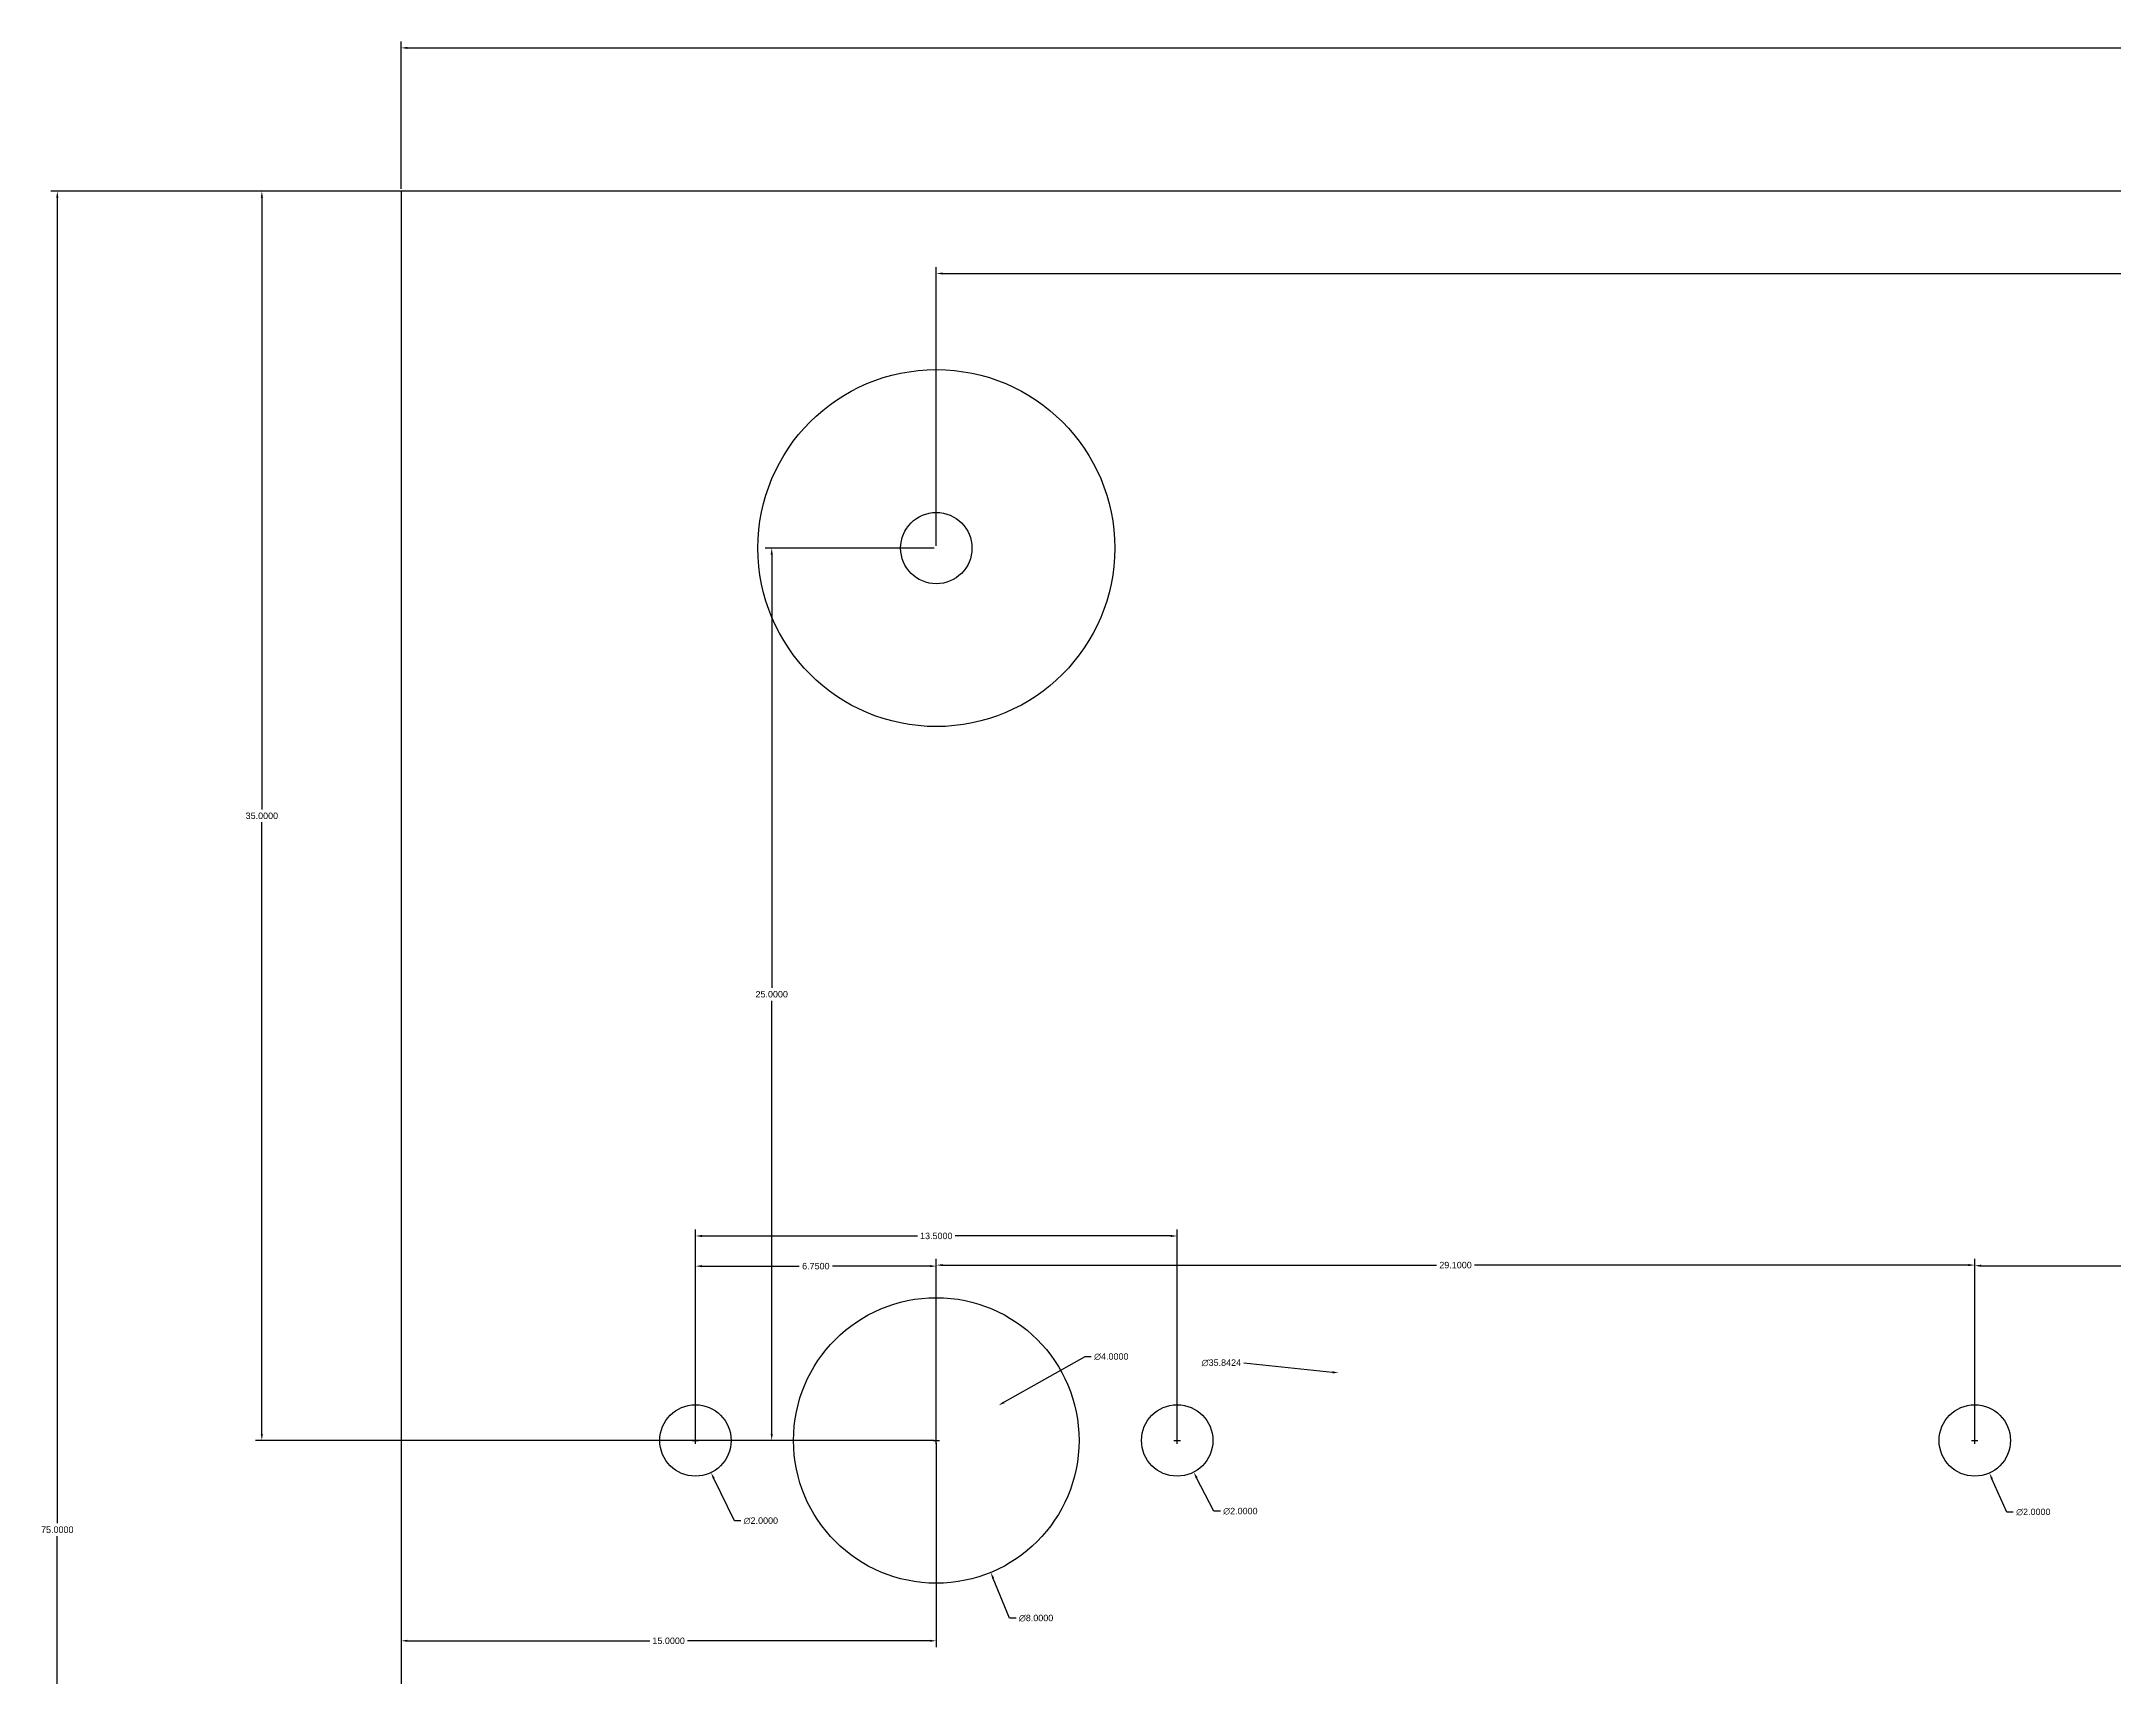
# Model space of a CAD drawing. Header units: inches. Extents: x -25 to 101, y -52 to 39.
# Drawn here: x -25.1 to 33, y -6.6 to 39.2 of the extents above; entities that cross this region are included whole.
import ezdxf

# ---------------------------------------------------------------- set-up
doc = ezdxf.new("R2010")
doc.units = ezdxf.units.IN
doc.header["$MEASUREMENT"] = 0
doc.layers.get('0').update_dxf_attribs({"color": 2})
doc.layers.add('bottom', color=9, linetype='Continuous')
doc.layers.get('0').off()
doc.styles.get("Standard").update_dxf_attribs({"font": 'Arial.ttf'})
doc.dimstyles.get("Standard").update_dxf_attribs({"dimtxt": 0.18, "dimasz": 0.18, "dimexe": 0.18, "dimexo": 0.0625, "dimgap": 0.09, "dimtad": 0, "dimtih": 1, "dimtoh": 1, "dimdec": 4, "dimzin": 0, "dimdsep": 46, "dimtxsty": 'Standard', "dimcen": 0.09, "dimadec": 0, "dimazin": 0, "dimtfac": 1, "dimtdec": 4, "dimtofl": 0, "dimtmove": 0, "dimatfit": 3, "dimfxl": 1, "dimtolj": 1, "dimtzin": 0, "dimarcsym": 0})

# ---------------------------------------------------------------- blocks, each defined once
blk = doc.blocks.new('*U1')
blk.add_circle((0, 0), 0.9)
blk = doc.blocks.new('*U2')
at = {"color": 0, "linetype": 'ByBlock', "lineweight": -2, "transparency": 16777216, "rotation": 180}
blk.add_blockref('*U1', (-6.75, 0), dxfattribs=at)
at = {"color": 0, "linetype": 'ByBlock', "lineweight": -2, "transparency": 16777216}
blk.add_blockref('*U1', (6.75, 0), dxfattribs=at)
blk = doc.blocks.new('*D11')
at = {"layer": 'bottom', "color": 0, "lineweight": -2, "transparency": 16777216}
for p, q in [((-6.75, 0.062), (-6.75, 5.909)), ((6.75, 0.062), (6.75, 5.909)), ((-6.57, 5.729), (-0.525, 5.729)), ((6.57, 5.729), (0.525, 5.729))]:
    blk.add_line(p, q, dxfattribs=at)
at = {"layer": 'bottom', "color": 0, "transparency": 16777216}
for points in [[(-6.57, 5.759), (-6.57, 5.699), (-6.75, 5.729)], [(6.57, 5.759), (6.57, 5.699), (6.75, 5.729)]]:
    blk.add_solid(points, dxfattribs=at)
at = {"layer": 'bottom', "color": 0, "transparency": 16777216, "insert": (0, 5.729), "char_height": 0.18, "attachment_point": 5}
blk.add_mtext('\\A1;13.5000', dxfattribs=at)
blk = doc.blocks.new('*D12')
at = {"layer": 'bottom', "color": 0, "lineweight": -2, "transparency": 16777216}
for p, q in [((-6.75, 0.062), (-6.75, 5.064)), ((-6.57, 4.884), (-3.839, 4.884)), ((-0.18, 4.884), (-2.911, 4.884)), ((0, 0.062), (0, 5.064))]:
    blk.add_line(p, q, dxfattribs=at)
at = {"layer": 'bottom', "color": 0, "transparency": 16777216}
for points in [[(-6.57, 4.914), (-6.57, 4.854), (-6.75, 4.884)], [(-0.18, 4.914), (-0.18, 4.854), (0, 4.884)]]:
    blk.add_solid(points, dxfattribs=at)
at = {"layer": 'bottom', "color": 0, "transparency": 16777216, "insert": (-3.375, 4.884), "char_height": 0.18, "attachment_point": 5}
blk.add_mtext('\\A1;6.7500', dxfattribs=at)
blk = doc.blocks.new('*D15')
at = {"layer": 'bottom', "color": 0, "lineweight": -2, "transparency": 16777216}
for p, q in [((0, -0.09), (0, 0.09)), ((-0.09, 0), (0.09, 0)), ((2.055, -4.979), (1.595, -3.864)), ((2.235, -4.979), (2.055, -4.979))]:
    blk.add_line(p, q, dxfattribs=at)
at = {"layer": 'bottom', "color": 0, "transparency": 16777216}
blk.add_solid([(1.623, -3.852), (1.567, -3.875), (1.526, -3.697)], dxfattribs=at)
at = {"layer": 'bottom', "color": 0, "transparency": 16777216, "insert": (2.796, -4.979), "char_height": 0.18, "attachment_point": 5}
blk.add_mtext('\\A1;∅8.0000', dxfattribs=at)
blk = doc.blocks.new('*D16')
at = {"layer": 'bottom', "color": 0, "lineweight": -2, "transparency": 16777216}
for p, q in [((6.66, 0), (6.84, 0)), ((6.75, -0.09), (6.75, 0.09)), ((7.781, -1.983), (7.294, -1.047)), ((7.961, -1.983), (7.781, -1.983))]:
    blk.add_line(p, q, dxfattribs=at)
at = {"layer": 'bottom', "color": 0, "transparency": 16777216}
blk.add_solid([(7.321, -1.033), (7.268, -1.061), (7.211, -0.887)], dxfattribs=at)
at = {"layer": 'bottom', "color": 0, "transparency": 16777216, "insert": (8.521, -1.983), "char_height": 0.18, "attachment_point": 5}
blk.add_mtext('\\A1;∅2.0000', dxfattribs=at)
blk = doc.blocks.new('*D17')
at = {"layer": 'bottom', "color": 0, "lineweight": -2, "transparency": 16777216}
for p, q in [((-6.84, 0), (-6.66, 0)), ((-6.75, -0.09), (-6.75, 0.09)), ((-5.658, -2.252), (-6.235, -1.062)), ((-5.478, -2.252), (-5.658, -2.252))]:
    blk.add_line(p, q, dxfattribs=at)
at = {"layer": 'bottom', "color": 0, "transparency": 16777216}
blk.add_solid([(-6.208, -1.049), (-6.262, -1.075), (-6.314, -0.9)], dxfattribs=at)
at = {"layer": 'bottom', "color": 0, "transparency": 16777216, "insert": (-4.917, -2.252), "char_height": 0.18, "attachment_point": 5}
blk.add_mtext('\\A1;∅2.0000', dxfattribs=at)
blk = doc.blocks.new('*D18')
at = {"layer": 'bottom', "color": 0, "lineweight": -2, "transparency": 16777216}
for p, q in [((29.01, 0), (29.19, 0)), ((29.1, -0.09), (29.1, 0.09)), ((30.001, -2.005), (29.583, -1.076)), ((30.181, -2.005), (30.001, -2.005))]:
    blk.add_line(p, q, dxfattribs=at)
at = {"layer": 'bottom', "color": 0, "transparency": 16777216}
blk.add_solid([(29.611, -1.064), (29.556, -1.089), (29.51, -0.912)], dxfattribs=at)
at = {"layer": 'bottom', "color": 0, "transparency": 16777216, "insert": (30.741, -2.005), "char_height": 0.18, "attachment_point": 5}
blk.add_mtext('\\A1;∅2.0000', dxfattribs=at)
blk = doc.blocks.new('*D21')
at = {"layer": 'bottom', "color": 0, "lineweight": -2, "transparency": 16777216}
for p, q in [((0, 0.062), (0, 5.093)), ((0.18, 4.913), (14.014, 4.913)), ((28.92, 4.913), (15.086, 4.913)), ((29.1, 0.062), (29.1, 5.093))]:
    blk.add_line(p, q, dxfattribs=at)
at = {"layer": 'bottom', "color": 0, "transparency": 16777216}
for points in [[(0.18, 4.943), (0.18, 4.883), (0, 4.913)], [(28.92, 4.943), (28.92, 4.883), (29.1, 4.913)]]:
    blk.add_solid(points, dxfattribs=at)
at = {"layer": 'bottom', "color": 0, "transparency": 16777216, "insert": (14.55, 4.913), "char_height": 0.18, "attachment_point": 5}
blk.add_mtext('\\A1;29.1000', dxfattribs=at)
blk = doc.blocks.new('*D22')
at = {"layer": 'bottom', "color": 0, "lineweight": -2, "transparency": 16777216}
for p, q in [((29.1, 0.063), (29.1, 5.075)), ((29.28, 4.895), (42.904, 4.895)), ((57.564, 4.895), (43.941, 4.895)), ((57.744, 0.086), (57.744, 5.075))]:
    blk.add_line(p, q, dxfattribs=at)
at = {"layer": 'bottom', "color": 0, "transparency": 16777216}
for points in [[(29.28, 4.925), (29.28, 4.865), (29.1, 4.895)], [(57.564, 4.925), (57.564, 4.865), (57.744, 4.895)]]:
    blk.add_solid(points, dxfattribs=at)
at = {"layer": 'bottom', "color": 0, "transparency": 16777216, "insert": (43.422, 4.895), "char_height": 0.18, "attachment_point": 5}
blk.add_mtext('\\A1;28.6441', dxfattribs=at)
blk = doc.blocks.new('*D27')
at = {"layer": 'bottom', "color": 0, "lineweight": -2, "transparency": 16777216}
for p, q in [((-0.062, 25), (-4.792, 25)), ((-4.612, 24.82), (-4.612, 12.681)), ((-4.612, 0.18), (-4.612, 12.319)), ((-0.062, 0), (-4.792, 0))]:
    blk.add_line(p, q, dxfattribs=at)
at = {"layer": 'bottom', "color": 0, "transparency": 16777216}
for points in [[(-4.642, 24.82), (-4.582, 24.82), (-4.612, 25)], [(-4.642, 0.18), (-4.582, 0.18), (-4.612, 0)]]:
    blk.add_solid(points, dxfattribs=at)
at = {"layer": 'bottom', "color": 0, "transparency": 16777216, "insert": (-4.612, 12.5), "char_height": 0.18, "attachment_point": 5}
blk.add_mtext('\\A1;25.0000', dxfattribs=at)
blk = doc.blocks.new('*D28')
at = {"layer": 'bottom', "color": 0, "lineweight": -2, "transparency": 16777216}
for p, q in [((0, 25.062), (0, 32.874)), ((0.18, 32.694), (41.968, 32.694)), ((84.82, 32.694), (43.032, 32.694)), ((85, 25.062), (85, 32.874))]:
    blk.add_line(p, q, dxfattribs=at)
at = {"layer": 'bottom', "color": 0, "transparency": 16777216}
for points in [[(0.18, 32.724), (0.18, 32.664), (0, 32.694)], [(84.82, 32.724), (84.82, 32.664), (85, 32.694)]]:
    blk.add_solid(points, dxfattribs=at)
at = {"layer": 'bottom', "color": 0, "transparency": 16777216, "insert": (42.5, 32.694), "char_height": 0.18, "attachment_point": 5}
blk.add_mtext('\\A1;85.0000', dxfattribs=at)
blk = doc.blocks.new('*D32')
at = {"layer": 'bottom', "color": 0, "lineweight": -2, "transparency": 16777216}
for p, q in [((-15.063, 35), (-24.812, 35)), ((-24.632, 34.82), (-24.632, -2.319)), ((-24.632, -39.82), (-24.632, -2.681)), ((-15.063, -40), (-24.812, -40))]:
    blk.add_line(p, q, dxfattribs=at)
at = {"layer": 'bottom', "color": 0, "transparency": 16777216}
for points in [[(-24.662, 34.82), (-24.602, 34.82), (-24.632, 35)], [(-24.662, -39.82), (-24.602, -39.82), (-24.632, -40)]]:
    blk.add_solid(points, dxfattribs=at)
at = {"layer": 'bottom', "color": 0, "transparency": 16777216, "insert": (-24.632, -2.5), "char_height": 0.18, "attachment_point": 5}
blk.add_mtext('\\A1;75.0000', dxfattribs=at)
blk = doc.blocks.new('*D33')
at = {"layer": 'bottom', "color": 0, "lineweight": -2, "transparency": 16777216}
for p, q in [((-15, 35.062), (-15, 39.194)), ((-14.82, 39.014), (39.415, 39.014)), ((94.82, 39.014), (40.585, 39.014)), ((95, 35.062), (95, 39.194))]:
    blk.add_line(p, q, dxfattribs=at)
at = {"layer": 'bottom', "color": 0, "transparency": 16777216}
for points in [[(-14.82, 39.044), (-14.82, 38.984), (-15, 39.014)], [(94.82, 39.044), (94.82, 38.984), (95, 39.014)]]:
    blk.add_solid(points, dxfattribs=at)
at = {"layer": 'bottom', "color": 0, "transparency": 16777216, "insert": (40, 39.014), "char_height": 0.18, "attachment_point": 5}
blk.add_mtext('\\A1;110.0000', dxfattribs=at)
blk = doc.blocks.new('*D35')
at = {"layer": 'bottom', "color": 0, "lineweight": -2, "transparency": 16777216}
for p, q in [((-0.062, 35), (-19.08, 35)), ((-18.9, 34.82), (-18.9, 17.681)), ((-18.9, 0.18), (-18.9, 17.319)), ((-0.062, 0), (-19.08, 0))]:
    blk.add_line(p, q, dxfattribs=at)
at = {"layer": 'bottom', "color": 0, "transparency": 16777216}
for points in [[(-18.93, 34.82), (-18.87, 34.82), (-18.9, 35)], [(-18.93, 0.18), (-18.87, 0.18), (-18.9, 0)]]:
    blk.add_solid(points, dxfattribs=at)
at = {"layer": 'bottom', "color": 0, "transparency": 16777216, "insert": (-18.9, 17.5), "char_height": 0.18, "attachment_point": 5}
blk.add_mtext('\\A1;35.0000', dxfattribs=at)
blk = doc.blocks.new('*D36')
at = {"layer": 'bottom', "color": 0, "lineweight": -2, "transparency": 16777216}
for p, q in [((8.618, 2.174), (11.1, 1.911)), ((29.1, -0.09), (29.1, 0.09)), ((29.01, 0), (29.19, 0))]:
    blk.add_line(p, q, dxfattribs=at)
at = {"layer": 'bottom', "color": 0, "transparency": 16777216}
blk.add_solid([(11.103, 1.941), (11.097, 1.881), (11.279, 1.892)], dxfattribs=at)
at = {"layer": 'bottom', "color": 0, "transparency": 16777216, "insert": (7.988, 2.174), "char_height": 0.18, "attachment_point": 5}
blk.add_mtext('\\A1;∅35.8424', dxfattribs=at)
blk = doc.blocks.new('*D37')
at = {"layer": 'bottom', "color": 0, "lineweight": -2, "transparency": 16777216}
for p, q in [((4.164, 2.347), (1.899, 1.071)), ((4.344, 2.347), (4.164, 2.347)), ((-0.09, 0), (0.09, 0)), ((0, -0.09), (0, 0.09))]:
    blk.add_line(p, q, dxfattribs=at)
at = {"layer": 'bottom', "color": 0, "transparency": 16777216}
blk.add_solid([(1.884, 1.097), (1.914, 1.044), (1.742, 0.982)], dxfattribs=at)
at = {"layer": 'bottom', "color": 0, "transparency": 16777216, "insert": (4.904, 2.347), "char_height": 0.18, "attachment_point": 5}
blk.add_mtext('\\A1;∅4.0000', dxfattribs=at)
blk = doc.blocks.new('*D38')
at = {"layer": 'bottom', "color": 0, "lineweight": -2, "transparency": 16777216}
for p, q in [((-15, -0.063), (-15, -5.793)), ((0, -0.063), (0, -5.793)), ((-14.82, -5.613), (-8.025, -5.613)), ((-0.18, -5.613), (-6.975, -5.613))]:
    blk.add_line(p, q, dxfattribs=at)
at = {"layer": 'bottom', "color": 0, "transparency": 16777216}
for points in [[(-14.82, -5.583), (-14.82, -5.643), (-15, -5.613)], [(-0.18, -5.583), (-0.18, -5.643), (0, -5.613)]]:
    blk.add_solid(points, dxfattribs=at)
at = {"layer": 'bottom', "color": 0, "transparency": 16777216, "insert": (-7.5, -5.613), "char_height": 0.18, "attachment_point": 5}
blk.add_mtext('\\A1;15.0000', dxfattribs=at)

msp = doc.modelspace()

# ---------------------------------------------------------------- linework, layer by layer
at = {"layer": 'bottom'}
msp.add_lwpolyline([(-15, 35), (-15, -40), (95, -40), (95, 35), (-10, 35)], close=True, dxfattribs=at)
for centre, radius in [((0, 25), 5), ((0, 25), 1), ((0, 0), 4), ((-6.75, 0), 1), ((6.75, 0), 1), ((29.1, 0), 1)]:
    msp.add_circle(centre, radius, dxfattribs=at)

# ---------------------------------------------------------------- block references
msp.add_blockref('*U2', (0, 0))

# ---------------------------------------------------------------- dimensions: what is measured, and where the dimension line sits
for base, p1, p2, picture, middle in [((95, 39.01399), (-15, 35), (95, 35), '*D33', (40, 39.01399)), ((85, 32.69439), (0, 25), (85, 25), '*D28', (42.5, 32.69439)), ((6.75, 5.72893), (-6.75, 0), (6.75, 0), '*D11', (0, 5.72893)), ((0, 4.88402), (-6.75, 0), (0, 0), '*D12', (-3.375, 4.88402)), ((29.1, 4.91324), (0, 0), (29.1, 0), '*D21', (14.55, 4.91324)), ((57.74409, 4.89534), (29.1, 0), (57.74409, 0.02371), '*D22', (43.42204, 4.89534)), ((-15, -5.61268), (0, 0), (-15, 0), '*D38', (-7.5, -5.61268))]:
    dim = msp.add_linear_dim(base=base, p1=p1, p2=p2, dimstyle='Standard', dxfattribs=at)
    dim.commit()
    dim.dimension.update_dxf_attribs({"geometry": picture, "text_midpoint": middle})
for base, p1, p2, picture, middle in [((-24.63245, -40), (-15, 35), (-15, -40), '*D32', (-24.63245, -2.5)), ((-18.89968, 35), (0, 0), (0, 35), '*D35', (-18.89968, 17.5)), ((-4.61177, 0), (0, 25), (0, 0), '*D27', (-4.61177, 12.5))]:
    dim = msp.add_linear_dim(base=base, p1=p1, p2=p2, angle=90, dimstyle='Standard', dxfattribs=at)
    dim.commit()
    dim.dimension.update_dxf_attribs({"geometry": picture, "text_midpoint": middle})
for p1, p2, picture, middle in [((-1.52619, 3.6974), (1.52619, -3.6974), '*D15', (2.79553, -4.97918)), ((-1.74219, -0.98223, 2.75), (1.74219, 0.98223, 2.75), '*D37', (4.90398, 2.34747)), ((46.92107, -1.89182, 2.75), (11.27893, 1.89182, 2.75), '*D36', (8.61796, 2.1743)), ((-7.18646, 0.89972), (-6.31354, -0.89972), '*D17', (-4.91729, -2.25196)), ((6.28865, 0.88722), (7.21135, -0.88722), '*D16', (8.5212, -1.98261)), ((28.69027, 0.91221), (29.50973, -0.91221), '*D18', (30.74098, -2.00531))]:
    dim = msp.add_diameter_dim_2p(p1=p1, p2=p2, dimstyle='Standard', dxfattribs=at)
    dim.commit()
    dim.dimension.update_dxf_attribs({"geometry": picture, "text_midpoint": middle, "dimtype": 163})

doc.saveas('drawing.dxf')
